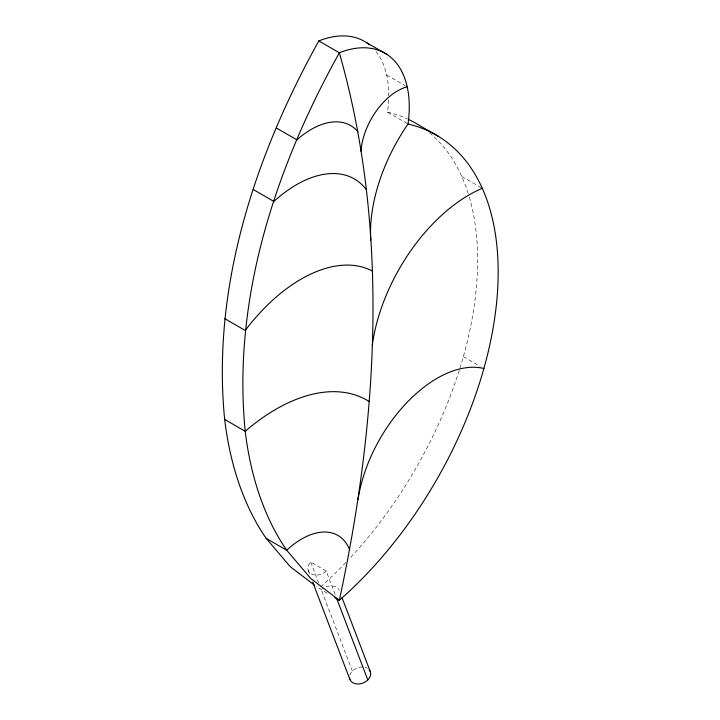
<?xml version="1.0" encoding="UTF-8"?>
<svg xmlns="http://www.w3.org/2000/svg" width="720" height="720" viewBox="0 0 720 720"><rect width="100%" height="100%" fill="white"/><g stroke="black" fill="none" stroke-linecap="round" stroke-linejoin="round"><path stroke-width="0.54" stroke-dasharray="3.6 2.7" d="M386.649 74.943L405.324 85.725M388.602 99.981A117 67.554 -60 0 1 387.468 112.149L408.015 124.011M461.745 176.454L481.356 187.776M463.347 356.625L480.159 366.327M326.187 571.032A10.926 8.082 -20.9 0 1 311.193 573.804A10.926 8.082 -20.9 0 1 310.734 562.113L326.187 571.032L335.232 594.702M327.141 593.244L316.125 586.386M310.734 562.113L318.6 582.696M352.35 671.049L321.345 589.896A10.926 8.082 -20.9 0 1 323.496 588.177M308.304 570.609L309.906 574.794M429.57 132.876A299.187 172.737 -60 0 1 468.981 196.02M469.305 197.109A299.187 172.737 -60 0 1 459.594 369.261M459.261 370.323A299.187 172.737 -60 0 1 348.912 559.251M345.816 562.518A299.187 172.737 -60 0 1 320.418 587.007M387.468 112.149A299.187 172.737 -60 0 1 407.394 118.917M375.984 51.381A117 67.554 -60 0 1 388.71 95.706M326.016 586.881A10.926 8.082 -20.9 0 1 339.237 590.328M349.758 675.261A10.926 8.082 -20.9 0 1 362.511 667.017M365.103 667.368A10.926 8.082 -20.9 0 1 367.353 668.277"/><path stroke-width="1.08" d="M369.558 44.865A117 67.554 -60 0 0 318.807 40.923C255.141 155.484 211.545 287.019 224.667 419.436A478.422 276.219 -60 0 0 266.166 538.371L290.223 566.676L314.343 585.027M334.872 597.699L339.345 600.291C377.856 420.984 390.168 230.985 339.345 52.785L318.807 40.923M366.336 42.516L386.874 54.378M438.534 136.44L417.987 124.578A299.187 172.737 -60 0 0 408.384 119.385M276.372 127.98L296.91 139.833A78.606 45.378 -60 0 1 358.011 131.904M253.341 189.585L273.888 201.447A115.659 66.78 -60 0 1 366.3 189.558M224.667 318.609L245.214 330.471A145.53 84.024 -60 0 1 372.294 271.017M224.667 419.436L245.214 431.298A478.422 276.219 -60 0 0 286.704 550.233L310.77 578.529L339.345 600.291A299.187 172.737 -60 0 0 494.766 317.628A299.187 172.737 -60 0 0 408.015 124.011A117 67.554 -60 0 0 339.345 52.785C275.688 167.346 232.092 298.881 245.214 431.298A181.863 105.003 -60 0 1 369.27 401.598M266.166 538.371L286.704 550.233A72.36 41.778 -60 0 1 349.596 549.675M342.018 597.609L370.242 671.481M336.807 598.815L367.812 679.968M312.705 582.129L349.92 679.536M358.011 499.617A114.003 65.817 -60 0 1 483.894 368.487M372.267 345.339A138.771 80.118 -60 0 1 482.292 188.316M370.746 240.147A133.407 77.022 -60 0 1 408.015 124.011M361.026 151.137A51.831 29.925 -60 0 1 407.196 86.796M369.099 669.681A10.926 8.082 -20.9 0 1 363.141 682.983A10.926 8.082 -20.9 0 1 349.479 677.466"/></g></svg>
